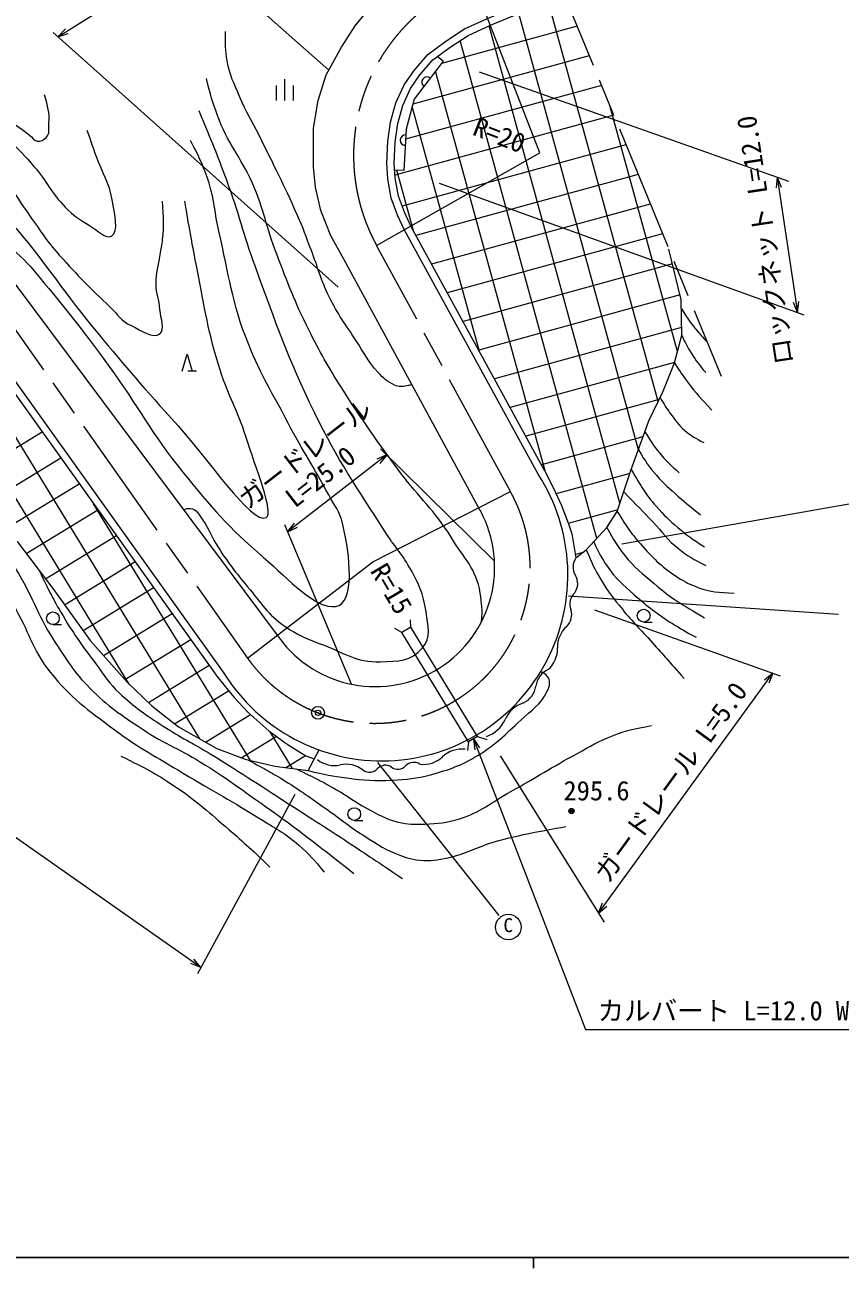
# Model space of a CAD drawing. Units: millimetres, scale not verified. Extents: x 40000 to 680000, y 20000 to 380000.
# Drawn here: x 120030 to 196918, y 204000 to 321235 of the extents above; entities that cross this region are included whole.
import ezdxf
from ezdxf.enums import TextEntityAlignment as Align

# ---------------------------------------------------------------- set-up
doc = ezdxf.new("R2010")
doc.units = ezdxf.units.MM
doc.header["$LTSCALE"] = 1000
doc.header["$PDMODE"] = 32
doc.header["$PDSIZE"] = 500
doc.linetypes.add('CHAIN', pattern=[18.5, 12, -1.5, 3.5, -1.5])
for name, color, linetype, lineweight in [('M-BGD', 7, 'Continuous', 13), ('M-BMK', 2, 'CHAIN', 13), ('M-BMK-SRVR', 3, 'Continuous', 13), ('M-STR-HTXT', 7, 'Continuous', 13), ('M-TTL-BAND', 7, 'Continuous', 25)]:
    doc.layers.add(name, color=color, linetype=linetype, lineweight=lineweight)
doc.styles.add('ＭＳ ゴシック', font='')
doc.styles.get('ＭＳ ゴシック').set_extended_font_data('MS Gothic')

msp = doc.modelspace()

# ---------------------------------------------------------------- linework, layer by layer
at = {"layer": 'M-BGD'}
for p, q in [((148701, 316974), (133387, 330504)), ((151192, 321130), (152549, 322850)), ((179750, 285719), (169396, 323476)), ((177890, 281160), (166606, 322308)), ((149905, 319122), (151192, 321130)), ((172112, 321110), (159338, 317607)), ((176156, 276139), (163816, 321136)), ((148451, 316529), (149905, 319122)), ((173962, 272796), (161086, 319748)), ((173262, 318315), (156617, 313750)), ((159491, 317806), (158927, 318240)), ((169136, 279052), (158766, 316864)), ((143759, 314115), (143759, 315515)), ((144559, 314115), (144559, 316115)), ((145359, 314115), (145359, 315515)), ((147676, 314106), (148451, 316529)), ((174412, 315519), (155939, 310454)), ((147267, 311480), (147676, 314106)), ((162900, 290445), (156564, 313551)), ((181569, 290431), (175243, 313500)), ((175562, 312724), (154929, 307066)), ((147243, 307807), (147267, 311480)), ((176712, 309929), (155614, 304143)), ((147437, 305941), (147243, 307807)), ((155766, 307494), (154903, 307545)), ((156672, 301814), (155104, 307533)), ((177862, 307133), (156906, 301387)), ((147948, 303730), (147437, 305941)), ((148885, 301355), (147948, 303730)), ((179012, 304338), (158388, 298682)), ((129872, 259072), (103598, 302084)), ((150105, 299142), (148885, 301355)), ((180162, 301543), (159869, 295978)), ((116346, 300472), (144023, 263420)), ((136546, 253901), (108721, 299452)), ((162985, 275427), (150105, 299142)), ((181940, 295321), (180767, 300071)), ((181108, 298691), (161351, 293273)), ((181827, 295778), (162833, 290569)), ((181976, 291977), (181940, 295321)), ((181968, 292706), (164314, 287864)), ((181286, 289357), (181976, 291977)), ((134852, 288573), (135332, 290173)), ((135332, 290173), (135812, 288573)), ((136212, 288573), (135412, 288573)), ((181300, 289412), (165796, 285160)), ((180220, 286691), (181286, 289357)), ((178871, 283897), (180220, 286691)), ((179838, 285900), (167278, 282456)), ((177221, 279296), (178871, 283897)), ((113844, 278077), (121662, 282853)), ((178325, 282374), (168759, 279751)), ((116140, 275964), (123414, 280407)), ((169052, 279217), (169897, 277546)), ((175888, 275346), (177221, 279296)), ((118251, 273738), (125165, 277961)), ((177096, 278927), (170135, 277018)), ((169897, 277546), (170630, 275919)), ((120150, 271382), (126916, 275516)), ((141299, 251875), (126518, 276072)), ((170630, 275919), (171300, 274169)), ((175940, 275499), (171280, 274221)), ((174919, 273844), (175888, 275346)), ((171300, 274169), (171623, 273233)), ((171623, 273233), (172006, 270972)), ((172979, 271719), (174919, 273844)), ((119292, 272506), (122765, 267955)), ((121979, 268985), (128668, 273070)), ((172689, 271496), (171952, 271294)), ((172006, 270972), (172979, 271719)), ((123766, 266560), (130419, 270625)), ((122765, 267955), (126181, 263194)), ((125519, 264116), (132170, 268179)), ((171295, 267391), (196758, 265677)), ((127443, 261776), (133922, 265733)), ((156421, 264454), (156398, 265139)), ((122681, 264678), (123481, 264678)), ((155568, 263933), (154915, 264301)), ((156421, 264454), (155568, 263933)), ((161868, 253619), (155568, 263933)), ((162721, 254140), (156421, 264454)), ((178391, 264925), (179191, 264925)), ((126181, 263194), (129718, 259220)), ((129470, 259499), (135673, 263288)), ((131679, 257333), (137424, 260842)), ((129718, 259220), (131995, 257029)), ((138236, 259708), (139764, 257802)), ((134157, 255331), (139251, 258442)), ((131995, 257029), (134533, 255036)), ((139764, 257802), (141072, 256413)), ((137079, 253600), (141322, 256192)), ((141072, 256413), (143043, 254668)), ((134533, 255036), (138144, 253000)), ((143043, 254668), (144772, 253416)), ((145283, 251108), (143160, 254583)), ((140431, 252132), (143747, 254158)), ((144772, 253416), (146532, 252318)), ((161868, 253619), (161783, 252809)), ((162721, 254140), (161868, 253619)), ((162721, 254140), (163592, 253854)), ((138144, 253000), (140809, 251989)), ((144650, 251194), (146511, 252331)), ((146532, 252318), (147325, 252019)), ((146733, 250911), (147777, 252864)), ((140809, 251989), (143620, 251334)), ((143620, 251334), (146733, 250911)), ((153302, 251670), (164720, 237267)), ((151093, 246218), (151893, 246218))]:
    msp.add_line(p, q, dxfattribs=at)
for points in [[(168438, 278880), (155846, 301865), (155183, 303303), (154586, 304886), (154247, 306728), (154166, 308202), (154247, 310237), (154521, 312071), (155006, 313888), (155805, 315584), (156738, 316941), (158023, 318443), (159731, 319700), (161492, 320847), (163656, 321833), (170616, 324745)], [(169052, 279217), (156471, 302180), (155830, 303573), (155263, 305075), (154943, 306810), (154867, 308207), (154944, 310171), (155208, 311928), (155666, 313646), (156414, 315234), (157294, 316514), (158502, 317927), (160130, 319125), (161830, 320232), (163937, 321191), (170883, 324098)], [(159490, 317805), (156746, 314236), (155995, 311401), (155766, 307494)], [(70601, 304045), (99132, 303601), (100893, 303407), (102203, 303217), (103722, 302781), (104998, 302345), (106307, 301763), (107324, 301198), (108681, 300358), (110054, 299324), (111282, 298258), (112591, 296723), (138805, 260116)], [(70590, 303345), (99088, 302901), (100804, 302713), (102056, 302531), (103512, 302113), (104742, 301693), (105994, 301136), (106970, 300594), (108286, 299780), (109614, 298780), (110783, 297764), (112039, 296292), (138236, 259708)]]:
    msp.add_lwpolyline(points, dxfattribs=at)
for centre, radius in [((178391, 265525), 600), ((122681, 265278), 600), ((151093, 246818), 600), ((171580, 247104), 150), ((171580, 247104), 120), ((171580, 247104), 90), ((171580, 247104), 60), ((171580, 247104), 30), ((171580, 247104), 20), ((165629, 236163), 1200)]:
    msp.add_circle(centre, radius, dxfattribs=at)
for centre, radius, start, end in [((157966, 315823), 500, 52.44255, 232.44255), ((155934, 310356), 500, 86.68428, 266.61058), ((153703, 269370), 17538, 211.84954, 32.83673), ((153086, 270085), 11249, 216.33315, 28.35313), ((173205, 270104), 1480, 144.09067, 211.66911), ((170686, 268550), 1480, 324.09067, 31.66911), ((172869, 266610), 1455, 132.59899, 200.77374), ((170148, 265578), 1455, 312.59899, 20.77374), ((172824, 262578), 2565, 131.23084, 182.24819), ((167698, 262377), 2565, 311.23084, 2.24819), ((170248, 258586), 2051, 114.78217, 171.9496), ((166186, 259161), 2051, 294.78217, 351.9496), ((167945, 254571), 2872, 108.24334, 156.41417), ((162682, 256869), 2872, 288.24334, 336.41417), ((157590, 254167), 2674, 263.30348, 313.25312), ((161254, 250273), 2674, 83.30348, 133.25312), ((149223, 253952), 2558, 231.37006, 282.45724), ((150326, 248956), 2558, 51.37006, 102.45724), ((152512, 251801), 1031, 235.1845, 316.69854), ((154012, 250387), 1031, 55.1845, 136.69854), ((155189, 252080), 1031, 235.1845, 316.69854), ((156690, 250666), 1031, 55.1845, 136.69854)]:
    msp.add_arc(centre, radius, start, end, dxfattribs=at)
for points, knots in [([(70472, 318188), (72687, 318792), (73408, 318938), (75325, 319230), (78182, 319664), (79828, 319441), (82716, 319521), (86571, 319628), (88733, 319569), (92587, 319702), (96391, 319834), (98527, 320526), (102319, 320193), (105308, 319930), (107094, 319842), (109843, 318639), (111946, 317719), (113016, 316936), (114831, 315532), (116089, 314558), (116645, 313836), (117857, 312806), (118831, 311978), (119466, 311628), (120474, 310843), (120752, 310626), (120826, 310305), (121177, 310277), (121541, 310249), (121791, 310358), (122049, 310617), (122425, 310993), (122245, 311427), (122292, 311958), (122385, 313013), (122188, 313477), (121888, 314639)], [0, 0, 0, 0, 1, 1, 1, 2, 2, 2, 3, 3, 3, 4, 4, 4, 5, 5, 5, 6, 6, 6, 7, 7, 7, 8, 8, 8, 9, 9, 9, 10, 10, 10, 11, 11, 11, 12, 12, 12, 12]), ([(156531, 287311), (156318, 287241), (156237, 287228), (156045, 287197), (155604, 287125), (155303, 287055), (154903, 287254), (154216, 287596), (153854, 287878), (153345, 288453), (152404, 289519), (152046, 290253), (151275, 291447), (150244, 293042), (149571, 293888), (148731, 295591), (147909, 297255), (147697, 298296), (147022, 300025), (146529, 301290), (146305, 302021), (145750, 303260), (144412, 306249), (143576, 307884), (142124, 310820), (141427, 312231), (140899, 312959), (140307, 314418), (139775, 315729), (139340, 316440), (139108, 317835), (138930, 318901), (138916, 319359), (138962, 320597)], [0, 0, 0, 0, 1, 1, 1, 2, 2, 2, 3, 3, 3, 4, 4, 4, 5, 5, 5, 6, 6, 6, 7, 7, 7, 8, 8, 8, 9, 9, 9, 10, 10, 10, 11, 11, 11, 11]), ([(70498, 315380), (72138, 315730), (72623, 315789), (73993, 316008), (78379, 316710), (80900, 316587), (85333, 316880), (90402, 317216), (93239, 317504), (98318, 317620), (100841, 317677), (102299, 318007), (104778, 317538), (107091, 317100), (108354, 316616), (110503, 315657), (112869, 314600), (114165, 313873), (116228, 312304), (118224, 310785), (119234, 309772), (120889, 307888), (122137, 306467), (122518, 305402), (123833, 304044), (124611, 303241), (125173, 302917), (126123, 302327), (126889, 301851), (127686, 300996), (128188, 301295), (128934, 301742), (128491, 303407), (128268, 304731), (127987, 306390), (127352, 307191), (126789, 308777), (126444, 309751), (126335, 310060), (125917, 311273)], [0, 0, 0, 0, 1, 1, 1, 2, 2, 2, 3, 3, 3, 4, 4, 4, 5, 5, 5, 6, 6, 6, 7, 7, 7, 8, 8, 8, 9, 9, 9, 10, 10, 10, 11, 11, 11, 12, 12, 12, 13, 13, 13, 13]), ([(70514, 313599), (73543, 314223), (74430, 314359), (76961, 314714), (81162, 315303), (83553, 315349), (87792, 315489), (92172, 315635), (94640, 315719), (99011, 315417), (101411, 315251), (102758, 315090), (105116, 314613), (107370, 314157), (108728, 314103), (110818, 313143), (113083, 312102), (114291, 311272), (116088, 309545), (118144, 307569), (118589, 305866), (120264, 303559), (121419, 301966), (121969, 300991), (123280, 299524), (125067, 297526), (126131, 296459), (128078, 294618), (128823, 293913), (129111, 293306), (130041, 292873), (131043, 292406), (132133, 291586), (132767, 292110), (133280, 292533), (132836, 293508), (132767, 294399), (132694, 295344), (132427, 295851), (132404, 296798), (132376, 297888), (132645, 298482), (132803, 299561), (132887, 300129), (132956, 300444), (133021, 301015), (133181, 302411), (133101, 302939), (133021, 304613)], [0, 0, 0, 0, 1, 1, 1, 2, 2, 2, 3, 3, 3, 4, 4, 4, 5, 5, 5, 6, 6, 6, 7, 7, 7, 8, 8, 8, 9, 9, 9, 10, 10, 10, 11, 11, 11, 12, 12, 12, 13, 13, 13, 14, 14, 14, 15, 15, 15, 16, 16, 16, 16]), ([(163096, 264953), (163199, 266115), (163136, 266614), (162970, 267659), (162608, 269946), (161440, 270941), (160232, 272917), (158658, 275494), (157255, 276572), (155459, 278999), (153188, 282067), (151941, 283809), (149892, 287029), (148578, 289094), (147910, 290298), (146808, 292484), (145449, 295181), (144869, 296781), (143782, 299599), (142786, 302181), (142615, 303775), (141493, 306305), (140353, 308873), (139133, 310049), (138194, 312697), (137719, 314037), (137538, 314554), (137158, 316187)], [0, 0, 0, 0, 1, 1, 1, 2, 2, 2, 3, 3, 3, 4, 4, 4, 5, 5, 5, 6, 6, 6, 7, 7, 7, 8, 8, 8, 9, 9, 9, 9]), ([(82873, 309368), (82949, 309669), (83049, 309798), (83196, 310055), (84065, 311571), (85468, 311656), (87138, 312171), (89444, 312882), (90778, 313211), (93177, 313471), (96395, 313820), (98248, 313892), (101464, 313526), (103918, 313247), (105313, 312889), (107571, 311890), (109947, 310839), (111146, 309915), (113132, 308237), (115467, 306265), (116618, 304970), (118638, 302676), (121891, 298983), (123280, 296556), (126421, 292767), (129254, 289350), (130840, 287430), (133836, 284153), (137250, 280418), (141455, 274072), (142777, 274776), (143580, 275203), (141792, 279477), (140869, 282409), (140087, 284891), (139262, 286145), (138470, 288624), (137299, 292289), (137011, 294451), (136269, 298226), (135780, 300710), (135627, 301534), (135124, 304605)], [0, 0, 0, 0, 1, 1, 1, 2, 2, 2, 3, 3, 3, 4, 4, 4, 5, 5, 5, 6, 6, 6, 7, 7, 7, 8, 8, 8, 9, 9, 9, 10, 10, 10, 11, 11, 11, 12, 12, 12, 13, 13, 13, 14, 14, 14, 14]), ([(134982, 275523), (135210, 275623), (135371, 275638), (135624, 275625), (136248, 275592), (136441, 275052), (136803, 274543), (137472, 273604), (137639, 272947), (138257, 271974), (139231, 270442), (139875, 269643), (141040, 268251), (142325, 266715), (142909, 265661), (144553, 264519), (145740, 263694), (146519, 263389), (147873, 262883), (150053, 262070), (151254, 261095), (153579, 261175), (155190, 261231), (156469, 261213), (157505, 262447), (158377, 263486), (158067, 264559), (157868, 265900), (157613, 267624), (157168, 268565), (156305, 270080), (155522, 271455), (154866, 272089), (154016, 273424), (151270, 277731), (149583, 280081), (147346, 284673), (144811, 289878), (143764, 292970), (141771, 298406), (140613, 301564), (140241, 303429), (139072, 306584), (138117, 309165), (137769, 310023), (136456, 313126)], [0, 0, 0, 0, 1, 1, 1, 2, 2, 2, 3, 3, 3, 4, 4, 4, 5, 5, 5, 6, 6, 6, 7, 7, 7, 8, 8, 8, 9, 9, 9, 10, 10, 10, 11, 11, 11, 12, 12, 12, 13, 13, 13, 14, 14, 14, 15, 15, 15, 15]), ([(116251, 300588), (116705, 300695), (116927, 300703), (117360, 300666), (118158, 300599), (118594, 300284), (119201, 299762), (120348, 298777), (120860, 298082), (121827, 296921), (124333, 293913), (125682, 292179), (127988, 289016), (130769, 285200), (131921, 282763), (134892, 279093), (137621, 275721), (139234, 273852), (142524, 271024), (144966, 268926), (147405, 266149), (149339, 266390), (151188, 266620), (150726, 271252), (149994, 274241), (149717, 275369), (149232, 275887), (148685, 276912), (147257, 279587), (146278, 280987), (144869, 283673), (143351, 286565), (142318, 288108), (141107, 291142), (139515, 295128), (139308, 297595), (138326, 301773), (137914, 303530), (137949, 304580), (137400, 306299), (136876, 307934), (136574, 308541), (135655, 310333)], [0, 0, 0, 0, 1, 1, 1, 2, 2, 2, 3, 3, 3, 4, 4, 4, 5, 5, 5, 6, 6, 6, 7, 7, 7, 8, 8, 8, 9, 9, 9, 10, 10, 10, 11, 11, 11, 12, 12, 12, 13, 13, 13, 14, 14, 14, 14]), ([(181949, 294448), (182625, 293431), (182806, 293109), (183469, 292340), (183795, 291963), (183911, 291827), (184334, 291402)], [0, 0, 0, 0, 1, 1, 1, 2, 2, 2, 2]), ([(181976, 291977), (182360, 291157), (182487, 290903), (182888, 290257), (183354, 289503), (183573, 289252), (184245, 288439)], [0, 0, 0, 0, 1, 1, 1, 2, 2, 2, 2]), ([(181286, 289357), (181873, 288446), (182057, 288187), (182597, 287470), (183396, 286409), (183734, 286076), (184826, 284901)], [0, 0, 0, 0, 1, 1, 1, 2, 2, 2, 2]), ([(179935, 286102), (180357, 285382), (180491, 285166), (180901, 284603), (181388, 283933), (181650, 283532), (182274, 282987), (182900, 282440), (183222, 282275), (184067, 281840)], [0, 0, 0, 0, 1, 1, 1, 2, 2, 2, 3, 3, 3, 3]), ([(178504, 282875), (179189, 281775), (179400, 281403), (180127, 280580), (180713, 279919), (180961, 279686), (181751, 279005)], [0, 0, 0, 0, 1, 1, 1, 2, 2, 2, 2]), ([(107423, 281663), (108817, 280326), (109210, 279896), (110278, 278693), (112125, 276613), (112911, 275243), (114519, 272974), (116286, 270481), (117324, 269113), (118935, 266517), (120422, 264119), (120652, 262387), (122424, 260192), (124407, 257736), (125915, 256688), (128444, 254799), (130868, 252990), (132403, 252230), (134987, 250656), (137877, 248895), (139584, 248055), (142438, 246235), (143807, 245362), (144656, 244967), (145872, 243891), (146900, 242983), (147261, 242571), (148271, 241328)], [0, 0, 0, 0, 1, 1, 1, 2, 2, 2, 3, 3, 3, 4, 4, 4, 5, 5, 5, 6, 6, 6, 7, 7, 7, 8, 8, 8, 9, 9, 9, 9]), ([(177890, 281160), (178609, 280011), (178843, 279632), (179594, 278763), (180325, 277917), (180819, 277520), (181654, 276776), (182452, 276065), (182738, 275837), (183762, 275031)], [0, 0, 0, 0, 1, 1, 1, 2, 2, 2, 3, 3, 3, 3]), ([(111956, 279621), (113797, 277155), (114260, 276536), (115730, 274554), (117063, 272758), (117922, 271829), (119135, 269950), (120747, 267452), (121110, 265734), (122733, 263244), (123956, 261368), (124599, 260248), (126182, 258664), (127898, 256946), (129074, 256203), (131088, 254848), (133299, 253361), (134765, 252897), (137013, 251468), (139298, 250014), (140521, 249112), (142728, 247542), (146061, 245173), (147109, 244316), (151070, 241218)], [0, 0, 0, 0, 1, 1, 1, 2, 2, 2, 3, 3, 3, 4, 4, 4, 5, 5, 5, 6, 6, 6, 7, 7, 7, 8, 8, 8, 8]), ([(177221, 279296), (178205, 277635), (178497, 277051), (179585, 275822), (180324, 274987), (180773, 274547), (181620, 273823), (182540, 273037), (182921, 272795), (184128, 272005)], [0, 0, 0, 0, 1, 1, 1, 2, 2, 2, 3, 3, 3, 3]), ([(176513, 277198), (177851, 275824), (178190, 275477), (179258, 274368), (180212, 273377), (180608, 272669), (181693, 271824), (182613, 271107), (183035, 270871), (184237, 270261)], [0, 0, 0, 0, 1, 1, 1, 2, 2, 2, 3, 3, 3, 3]), ([(175888, 275346), (176873, 273782), (177221, 273255), (178277, 272078), (179438, 270783), (180156, 270075), (181620, 269134), (182315, 268688), (182739, 268483), (183511, 268189), (184773, 267707), (185389, 267739), (186927, 267644)], [0, 0, 0, 0, 1, 1, 1, 2, 2, 2, 3, 3, 3, 4, 4, 4, 4]), ([(174919, 273844), (175592, 272592), (175848, 272166), (176605, 271206), (177531, 270031), (178229, 269524), (179367, 268553), (181077, 267093), (181846, 266695), (184128, 265318)], [0, 0, 0, 0, 1, 1, 1, 2, 2, 2, 3, 3, 3, 3]), ([(173686, 272494), (174177, 271392), (174381, 271009), (174973, 270148), (175774, 268981), (176417, 268467), (177477, 267531), (178812, 266352), (179600, 265719), (181110, 264774), (181960, 264242), (182271, 264053), (183339, 263498)], [0, 0, 0, 0, 1, 1, 1, 2, 2, 2, 3, 3, 3, 4, 4, 4, 4]), ([(172979, 271719), (173539, 270398), (173728, 269978), (174343, 268934), (175031, 267767), (175530, 267181), (176378, 266123), (177397, 264853), (178080, 264237), (179165, 263022), (180353, 261691), (180724, 261270), (182194, 259605)], [0, 0, 0, 0, 1, 1, 1, 2, 2, 2, 3, 3, 3, 4, 4, 4, 4]), ([(121404, 269739), (122283, 267879), (122565, 267337), (123419, 265858), (124568, 263869), (125332, 262821), (126715, 260987), (127548, 259882), (127932, 259176), (128944, 258231), (130426, 256847), (131386, 256207), (133087, 255105), (134776, 254012), (135806, 253538), (137522, 252488), (140657, 250570), (142367, 249421), (145457, 247433), (147952, 245828), (149354, 244937), (151824, 243296), (153320, 242302), (153795, 241985), (155641, 240733)], [0, 0, 0, 0, 1, 1, 1, 2, 2, 2, 3, 3, 3, 4, 4, 4, 5, 5, 5, 6, 6, 6, 7, 7, 7, 8, 8, 8, 8]), ([(146733, 250911), (148431, 250516), (148952, 250406), (150397, 250223), (152056, 250013), (153003, 249910), (154673, 250008), (156096, 250091), (156911, 250148), (158286, 250525), (160100, 251021), (161132, 251374), (162744, 252342), (164500, 253396), (165286, 254285), (166791, 255674), (167850, 256651), (168631, 257107), (169289, 258390), (169545, 258889), (169655, 259402), (169289, 259827), (169101, 260046), (168935, 260150), (168672, 260234)], [0, 0, 0, 0, 1, 1, 1, 2, 2, 2, 3, 3, 3, 4, 4, 4, 5, 5, 5, 6, 6, 6, 7, 7, 7, 8, 8, 8, 8]), ([(145665, 251057), (147479, 250172), (147993, 249934), (149428, 249109), (150548, 248465), (151107, 247987), (152244, 247375), (153364, 246773), (153987, 246359), (155225, 246067), (156185, 245839), (156758, 245841), (157745, 245873), (159037, 245914), (159778, 246009), (161016, 246382), (163060, 246997), (163977, 247907), (165847, 248938), (168325, 250304), (169647, 251189), (172135, 252536), (173408, 253226), (174089, 253695), (175443, 254208), (176827, 254733), (177411, 254838), (179114, 255153)], [0, 0, 0, 0, 1, 1, 1, 2, 2, 2, 3, 3, 3, 4, 4, 4, 5, 5, 5, 6, 6, 6, 7, 7, 7, 8, 8, 8, 9, 9, 9, 9]), ([(129080, 252287), (131498, 251095), (132261, 250709), (134151, 249452), (136144, 248125), (137128, 247191), (138948, 245635), (140633, 244196), (141180, 243683), (143146, 241819)], [0, 0, 0, 0, 1, 1, 1, 2, 2, 2, 3, 3, 3, 3]), ([(141069, 251928), (142788, 251006), (143271, 250742), (144634, 249899), (146122, 248977), (146904, 248379), (148341, 247379), (149738, 246406), (150463, 245776), (151893, 244852), (153039, 244112), (153673, 243656), (154930, 243124), (155811, 242751), (156336, 242556), (157288, 242462), (158324, 242359), (158924, 242483), (159942, 242700), (161658, 243066), (162510, 243660), (164194, 244154), (165708, 244598), (166575, 244780), (168120, 245099), (169265, 245335), (169648, 245407), (171064, 245644)], [0, 0, 0, 0, 1, 1, 1, 2, 2, 2, 3, 3, 3, 4, 4, 4, 5, 5, 5, 6, 6, 6, 7, 7, 7, 8, 8, 8, 9, 9, 9, 9])]:
    msp.add_open_spline(points, degree=3, knots=knots, dxfattribs=at)
msp.add_point((171580, 247104), dxfattribs=at)
at = {"layer": 'M-BMK'}
for p, q in [((162020, 345641), (185690, 288107)), ((165821, 277223), (153207, 300431)), ((114872, 298501), (141028, 261523))]:
    msp.add_line(p, q, dxfattribs=at)
for centre, radius, start, end in [((168710, 308932), 17681, 111.25725, 208.73762), ((152984, 270069), 14696, 215.55564, 29.13064)]:
    msp.add_arc(centre, radius, start, end, dxfattribs=at)
at = {"layer": 'M-BMK-SRVR'}
msp.add_circle((147678, 256364), 600, dxfattribs=at)
msp.add_point((147678, 256364), dxfattribs=at)
at = {"layer": 'M-STR-HTXT'}
for p, q in [((123135, 320117), (162404, 344707)), ((168581, 309169), (162300, 325409)), ((149591, 296508), (122692, 320512)), ((123135, 320117), (123850, 320859)), ((123135, 320117), (124116, 320435)), ((162863, 316806), (192036, 306508)), ((153207, 300431), (168581, 309169)), ((159112, 306292), (193490, 293900)), ((190970, 306884), (190873, 305858)), ((190970, 306884), (192912, 294109)), ((190970, 306884), (191368, 305933)), ((192912, 294109), (192514, 295060)), ((192912, 294109), (193008, 295135)), ((154158, 280690), (144812, 273440)), ((154158, 280690), (153215, 280275)), ((154158, 280690), (153521, 279880)), ((164320, 270671), (153578, 281263)), ((136632, 232348), (70834, 278471)), ((176340, 272312), (211109, 278438)), ((152832, 270594), (165821, 277223)), ((150838, 259062), (144537, 274097)), ((144812, 273440), (145449, 274251)), ((144812, 273440), (145756, 273856)), ((141028, 261523), (152832, 270594)), ((173762, 266081), (191265, 259862)), ((174118, 237484), (190577, 260107)), ((190577, 260107), (189786, 259445)), ((190577, 260107), (190190, 259151)), ((162326, 253898), (172894, 226512)), ((162326, 253898), (162453, 252875)), ((162326, 253898), (162919, 253055)), ((164856, 252292), (174665, 236609)), ((145504, 248646), (136312, 231760)), ((174118, 237484), (174504, 238439)), ((174118, 237484), (174908, 238145)), ((136632, 232348), (135669, 232717)), ((136632, 232348), (135956, 233126)), ((172894, 226512), (211148, 226512))]:
    msp.add_line(p, q, dxfattribs=at)
at = {"layer": 'M-TTL-BAND'}
for p, q in [((40000, 205000), (579000, 205000)), ((168000, 205000), (168000, 204000))]:
    msp.add_line(p, q, dxfattribs=at)

# ---------------------------------------------------------------- texts
at = {"layer": 'M-BGD', "style": 'ＭＳ ゴシック'}
msp.add_text('295.6', height=1833, dxfattribs=at).set_placement((173943, 249025), align=Align.MIDDLE_CENTER)
msp.add_text('C', height=1320, dxfattribs=at).set_placement((165165, 237001), align=Align.TOP_LEFT)
at = {"layer": 'M-STR-HTXT', "style": 'ＭＳ ゴシック'}
for s, rotation, p in [('R=20', 338.703, (164262, 309493)), ('ロックネット L=12.0', 98.641, (191281, 301142)), ('ガードレール', 37.801, (147321, 279651)), ('L=25.0', 37.801, (148793, 277472)), ('R=15', 300.619, (153344, 267323)), ('ガードレール L=5.0', 53.963, (182104, 248972))]:
    msp.add_text(s, height=1833, rotation=rotation, dxfattribs=at).set_placement(p, align=Align.BOTTOM_CENTER)
msp.add_text('カルバート L=12.0 W=1.0 H=2.0', height=1833, dxfattribs=at).set_placement((192139, 226812), align=Align.BOTTOM_CENTER)

doc.saveas('drawing.dxf')
